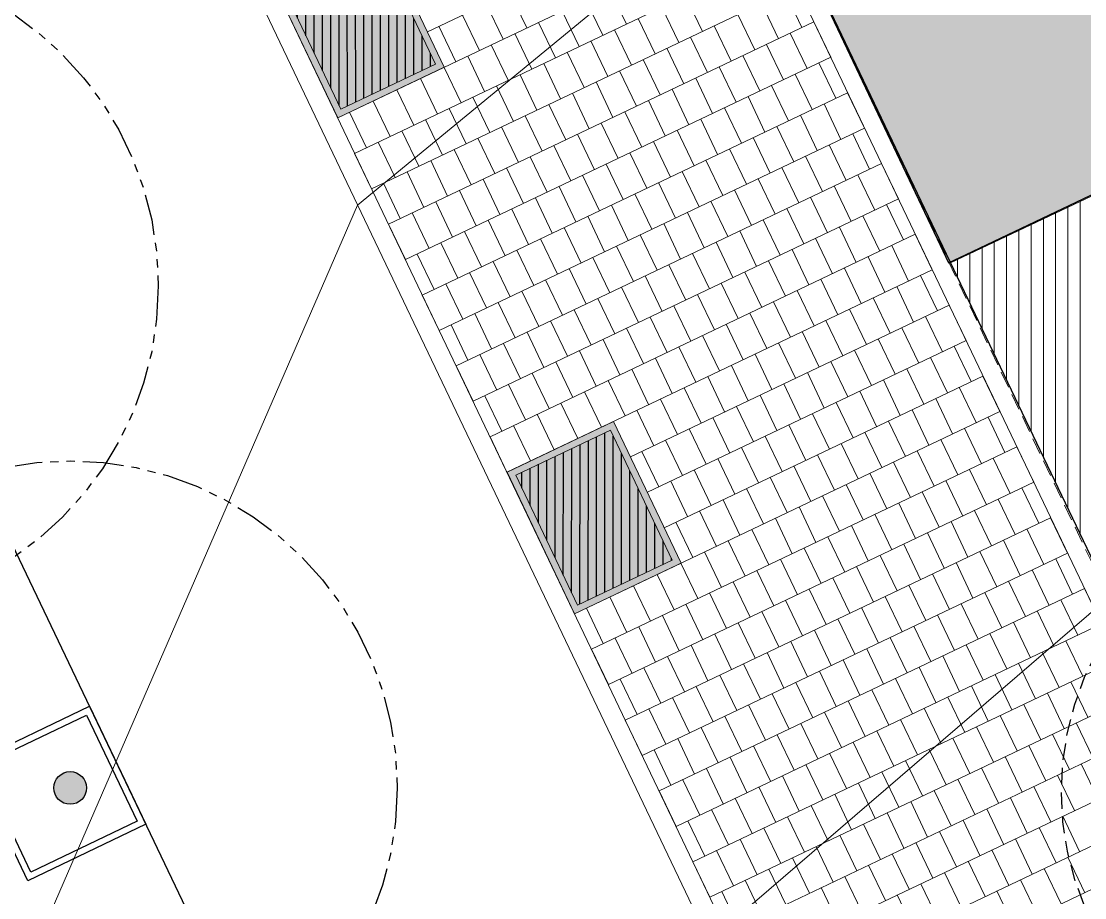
# Model space of a CAD drawing. Header units: metres. Extents: x 678805 to 1359287, y 2747329 to 5497370.
# Drawn here: x 679605.1 to 679621.36, y 2748634.32 to 2748647.72 of the extents above; entities that cross this region are included whole.
import ezdxf
from ezdxf.enums import TextEntityAlignment as Align

# ---------------------------------------------------------------- set-up
doc = ezdxf.new("R2010")
doc.units = ezdxf.units.M
for name, pattern in [('XREF_MON_BUILDINGS$0$DASHEDX2', [1.5, 1, -0.5]), ('XREF_MON_EIT SUPPORT$0$HIDDEN', [0.375, 0.25, -0.125]), ('XREF_MON_EIT SUPPORT$0$LIM ACERAS$0$PHANTOM2', [1.25, 0.625, -0.125, 0.125, -0.125, 0.125, -0.125]), ('XREF_MON_SFT_TREES$0$HIDDEN', [0.375, 0.25, -0.125])]:
    doc.linetypes.add(name, pattern=pattern)
for name, color, linetype in [('00_XREF_MON_HSC_PAVEMENT', 7, 'Continuous'), ('00_XREF_TWQ_BUILDINGS', 7, 'Continuous'), ('00_XREF_TWQ_SFT_TREES', 7, 'Continuous'), ('00_XREF_TWQ_URBAN CONTEXT', 7, 'Continuous'), ('XREF_MON_BUILDINGS$0$00-Modulos ROOFS', 2, 'Continuous'), ('XREF_MON_EIT SUPPORT$0$02-L-Material Change', 253, 'Continuous'), ('XREF_MON_EIT SUPPORT$0$L-Límite Acera', 9, 'Continuous'), ('XREF_MON_EIT SUPPORT$0$SL_TREE_CANOPY_', 254, 'XREF_MON_EIT SUPPORT$0$HIDDEN'), ('XREF_MON_EIT SUPPORT$0$SL_TREE_TRUNK_', 254, 'Continuous'), ('XREF_MON_EIT SUPPORT$0$SL_Trees_out_of_scope_', 254, 'Continuous'), ('XREF_MON_GENERAL_LAYOUT$0$02-L-Edge Line Step -10cm', 6, 'Continuous'), ('XREF_MON_HSC_PAVEMENT$0$03-TR-Tree Pit_Green', 74, 'Continuous'), ('XREF_MON_SFT_TREES$0$SL_TREE_CANOPY', 251, 'XREF_MON_SFT_TREES$0$HIDDEN'), ('XREF_MON_SFT_TREES$0$SL_TREE_TRUNK', 251, 'Continuous'), ('XREF_MON_URBAN CONTEXT$0$XREF_MON_EIT SUPPORT', 7, 'Continuous')]:
    doc.layers.add(name, color=color, linetype=linetype)
for name, color, linetype, true_color in [('02-L-Waterfeatures 01', 7, 'Continuous', 0x4da6ff), ('XREF_MON_BUILDINGS$0$0-WIPEOUTS', 7, 'Continuous', 0xffffff), ('XREF_MON_HSC_PAVEMENT$0$03-TR-Tree Pit_White', 7, 'Continuous', 0xfcfcfc), ('XREF_MON_SFT_TREES$0$SL_TREE_CERCIDIUM_FLORIDUM', 7, 'Continuous', 0xe0e000)]:
    doc.layers.add(name, color=color, linetype=linetype, true_color=true_color)
for name, color, linetype, lineweight, true_color in [('XREF_MON_BUILDINGS$0$02-KH-14 Maintenance', 7, 'Continuous', 30, 0xf0b000), ('XREF_MON_HSC_PAVEMENT$0$02-L-Joints-Paviment_07_Precast Concrete Blocks 60X40', 7, 'Continuous', 5, 0x999999), ('XREF_MON_HSC_PAVEMENT$0$03-TR-Pavement_01_Compacted Ground', 7, 'Continuous', 5, 0x5a4f30), ('XREF_MON_HSC_PAVEMENT$0$03-TR-Pavement_06_Concrete Slab in situ', 7, 'Continuous', 9, 0xf7f7f7), ('XREF_MON_HSC_PAVEMENT$0$03-TR-Pavement_07_Precast Concrete Blocks 60X40', 7, 'Continuous', 5, 0x999999)]:
    doc.layers.add(name, color=color, linetype=linetype, lineweight=lineweight, true_color=true_color)
for name, color, linetype, lineweight in [('XREF_MON_BUILDINGS$0$03-PG-CBIncluded', 8, 'Continuous', 5), ('XREF_MON_GENERAL_LAYOUT$0$02-L-Level Curves 0.25-0.75m', 33, 'Continuous', 5), ('XREF_MON_GENERAL_LAYOUT$0$02-L-Level Curves 1m', 37, 'Continuous', 5), ('XREF_MON_GENERAL_LAYOUT$0$02-L-Material Change', 251, 'Continuous', 5), ('XREF_MON_GENERAL_LAYOUT$0$04-BK-Tree Pit', 6, 'Continuous', 5), ('XREF_MON_HSC_PAVEMENT$0$04-BK-Tree Pit', 6, 'Continuous', 5)]:
    doc.layers.add(name, color=color, linetype=linetype, lineweight=lineweight)
doc.layers.get('XREF_MON_BUILDINGS$0$02-KH-14 Maintenance').off()
doc.layers.get('XREF_MON_SFT_TREES$0$SL_TREE_CERCIDIUM_FLORIDUM').off()
doc.styles.add('XREF_MON_GENERAL_LAYOUT$0$Standard', font='arial.ttf')

# ---------------------------------------------------------------- blocks, each defined once
blk = doc.blocks.new('XREF_MON_EIT SUPPORT$0$ALCORQUE 1.8X1.8 con borde')
at = {"layer": 'XREF_MON_EIT SUPPORT$0$02-L-Material Change', "color": 254}
for points in [[(679587.386, 2748672.469), (679589.192, 2748673.329), (679590.051, 2748671.523), (679588.245, 2748670.663), (679587.386, 2748672.469)], [(679587.519, 2748672.422), (679589.145, 2748673.195), (679589.918, 2748671.57), (679588.293, 2748670.796), (679587.519, 2748672.422)]]:
    blk.add_lwpolyline(points, dxfattribs=at)
blk = doc.blocks.new('XREF_MON_EIT SUPPORT$0$trees_outofboundaries')
at = {"layer": 'XREF_MON_EIT SUPPORT$0$SL_TREE_TRUNK_'}
h = blk.add_hatch(color=256, dxfattribs=at)
h.dxf.hatch_style = 1
edge = h.paths.add_edge_path()
edge.add_arc((0, 0), 0.25, 0, 360)
at = {"layer": 'XREF_MON_EIT SUPPORT$0$SL_TREE_CANOPY_', "linetype": 'XREF_MON_EIT SUPPORT$0$LIM ACERAS$0$PHANTOM2'}
blk.add_circle((0, 0), 5, dxfattribs=at)
at = {"layer": 'XREF_MON_EIT SUPPORT$0$SL_TREE_TRUNK_'}
blk.add_circle((0, 0), 0.25, dxfattribs=at)
blk = doc.blocks.new('XREF_MON_EIT SUPPORT')
at = {"layer": 'XREF_MON_EIT SUPPORT$0$L-Límite Acera'}
blk.add_lwpolyline([(679661.275, 2748521.8), (679593.359, 2748664.016)], dxfattribs=at)
at = {"layer": 'XREF_MON_EIT SUPPORT$0$02-L-Material Change', "color": 254, "rotation": 0.08615458346817939}
blk.add_blockref('XREF_MON_EIT SUPPORT$0$ALCORQUE 1.8X1.8 con borde', (4150.846, -1054.859), dxfattribs=at)
at = {"layer": 'XREF_MON_EIT SUPPORT$0$SL_Trees_out_of_scope_'}
for p in [(679602.195, 2748643.675), (679605.847, 2748635.999)]:
    blk.add_blockref('XREF_MON_EIT SUPPORT$0$trees_outofboundaries', p, dxfattribs=at)
blk = doc.blocks.new('XREF_MON_URBAN CONTEXT')
at = {"layer": 'XREF_MON_URBAN CONTEXT$0$XREF_MON_EIT SUPPORT'}
blk.add_blockref('XREF_MON_EIT SUPPORT', (0, 0), dxfattribs=at)
blk = doc.blocks.new('XREF_MON_BUILDINGS$0$maintenance build')
h = blk.add_hatch()
h.set_pattern_fill('ANSI31', color=256, scale=0.05)
h.set_pattern_definition([(70.4479, (679559.08205, 2748654.7319), (-0.149596, 0.053128), [])])
h.paths.add_polyline_path([(679571.849, 2748650.198), (679563.18, 2748646.073), (679557.024, 2748659.068), (679565.688, 2748663.191)])
at = {"layer": 'XREF_MON_BUILDINGS$0$0-WIPEOUTS', "true_color": 0xfcfcfc}
h = blk.add_hatch(color=7, dxfattribs=at)
h.dxf.hatch_style = 1
h.paths.add_polyline_path([(679571.849, 2748650.198), (679563.18, 2748646.073), (679557.02, 2748659.066), (679565.692, 2748663.182)])
at = {"layer": 'XREF_MON_BUILDINGS$0$00-Modulos ROOFS'}
blk.add_lwpolyline([(679557.29, 2748659.195), (679557.02, 2748659.066), (679557.148, 2748658.795), (679563.051, 2748646.344), (679563.18, 2748646.073), (679563.451, 2748646.202), (679571.578, 2748650.069), (679571.849, 2748650.198), (679571.72, 2748650.469), (679565.821, 2748662.911), (679565.692, 2748663.182), (679565.422, 2748663.053)], close=True, dxfattribs=at)
at = {"layer": 'XREF_MON_BUILDINGS$0$00-Modulos ROOFS', "lineweight": 0}
blk.add_lwpolyline([(679571.849, 2748650.198), (679563.18, 2748646.073), (679557.02, 2748659.066), (679565.692, 2748663.182)], close=True, dxfattribs=at)
blk = doc.blocks.new('XREF_MON_BUILDINGS')
at = {"layer": 'XREF_MON_BUILDINGS$0$03-PG-CBIncluded', "linetype": 'XREF_MON_BUILDINGS$0$DASHEDX2', "ltscale": 0.25}
blk.add_lwpolyline([(679613.109, 2748657.004), (679626.743, 2748663.493), (679636.551, 2748642.886), (679622.928, 2748636.371)], close=True, dxfattribs=at)
at = {"layer": 'XREF_MON_BUILDINGS$0$02-KH-14 Maintenance'}
blk.add_blockref('XREF_MON_BUILDINGS$0$maintenance build', (56.094, -2.049), dxfattribs=at)
blk = doc.blocks.new('XREF_MON_SFT_TREES$0$cercidium_floridum')
h = blk.add_hatch()
h.set_pattern_fill('ANSI31', color=256, scale=0.1)
edge = h.paths.add_edge_path()
edge.add_arc((0, 0), 4.5, -25.4481, 334.5519)
at = {"layer": 'XREF_MON_SFT_TREES$0$SL_TREE_TRUNK'}
h = blk.add_hatch(color=256, dxfattribs=at)
h.dxf.hatch_style = 1
edge = h.paths.add_edge_path()
edge.add_arc((0, 0), 0.25, 0, 360)
at = {"layer": 'XREF_MON_SFT_TREES$0$SL_TREE_CANOPY', "linetype": 'XREF_MON_SFT_TREES$0$HIDDEN'}
blk.add_circle((0, 0), 4.5, dxfattribs=at)
at = {"layer": 'XREF_MON_SFT_TREES$0$SL_TREE_TRUNK'}
blk.add_circle((0, 0), 0.25, dxfattribs=at)
blk = doc.blocks.new('XREF_MON_SFT_TREES')
at = {"layer": 'XREF_MON_SFT_TREES$0$SL_TREE_CERCIDIUM_FLORIDUM', "rotation": 25.44812939262281}
blk.add_blockref('XREF_MON_SFT_TREES$0$cercidium_floridum', (679625.5, 2748635.939), dxfattribs=at)
blk = doc.blocks.new('XREF_MON_HSC_PAVEMENT$0$ALCORQUE RECTANGULAR')
at = {"layer": 'XREF_MON_HSC_PAVEMENT$0$03-TR-Tree Pit_Green', "ltscale": 0.3}
h = blk.add_hatch(dxfattribs=at)
h.set_pattern_fill('ANSI31', color=256, scale=0.04, angle=-45)
h.set_pattern_definition([(360, (-2068898.16958, 3428624.0145), (3e-17, 0.127), [])])
h.paths.add_polyline_path([(679903.391, 2748647.421), (679902.702, 2748648.869), (679904.689, 2748649.814), (679905.377, 2748648.367)])
at = {"layer": 'XREF_MON_HSC_PAVEMENT$0$03-TR-Tree Pit_White'}
h = blk.add_hatch(color=256, dxfattribs=at)
h.dxf.hatch_style = 1
h.paths.add_polyline_path([(679903.344, 2748647.288), (679902.569, 2748648.916), (679904.736, 2748649.947), (679905.511, 2748648.319)])
blk = doc.blocks.new('XREF_MON_HSC_PAVEMENT')
at = {"layer": 'XREF_MON_HSC_PAVEMENT$0$03-TR-Pavement_01_Compacted Ground', "linetype": 'Continuous'}
h = blk.add_hatch(dxfattribs=at)
h.set_pattern_fill('ANSI31', color=256, scale=0.059, angle=45)
h.set_pattern_definition([(90, (652974.11672, 2717198.73223), (-0.187325, 0), [])])
h.paths.add_polyline_path([(679627.965, 2748648.126), (679619.306, 2748644.028), (679624.438, 2748633.281), (679643.219, 2748642.218), (679635.325, 2748666.118), (679612.376, 2748658.539), (679613.109, 2748657.004), (679621.777, 2748661.129)])
h.paths.add_polyline_path([(679643.184, 2748627.108), (679645.247, 2748622.773), (679640.913, 2748620.711), (679638.85, 2748625.045)])
h.paths.add_polyline_path([(679649.344, 2748581.128), (679662.013, 2748585.317), (679645.021, 2748636.762), (679626.168, 2748629.658)])
at = {"layer": 'XREF_MON_HSC_PAVEMENT$0$03-TR-Pavement_06_Concrete Slab in situ', "linetype": 'Continuous'}
h = blk.add_hatch(color=256, dxfattribs=at)
h.dxf.hatch_style = 1
h.paths.add_polyline_path([(679621.777, 2748661.129), (679613.109, 2748657.004), (679619.306, 2748644.028), (679627.965, 2748648.126)])
at = {"layer": 'XREF_MON_HSC_PAVEMENT$0$02-L-Joints-Paviment_07_Precast Concrete Blocks 60X40'}
for points in [[(679612.569, 2748648.157), (679612.827, 2748647.616)], [(679614.091, 2748648.217), (679614.35, 2748647.676)], [(679615.253, 2748648.106), (679615.511, 2748647.564)], [(679616.776, 2748648.166), (679617.034, 2748647.624)], [(679612.207, 2748647.985), (679612.466, 2748647.444)], [(679613.73, 2748648.045), (679613.989, 2748647.504)], [(679614.892, 2748647.934), (679615.15, 2748647.392)], [(679616.414, 2748647.994), (679616.673, 2748647.452)], [(679611.846, 2748647.813), (679612.105, 2748647.272)], [(679613.369, 2748647.874), (679613.628, 2748647.332)], [(679616.053, 2748647.822), (679616.312, 2748647.281)], [(679611.485, 2748647.642), (679611.744, 2748647.1)], [(679613.008, 2748647.702), (679613.266, 2748647.16)], [(679614.53, 2748647.762), (679614.789, 2748647.22)], [(679615.692, 2748647.65), (679615.951, 2748647.109)], [(679617.215, 2748647.71), (679617.473, 2748647.169)], [(679612.647, 2748647.53), (679612.905, 2748646.988)], [(679614.169, 2748647.59), (679614.428, 2748647.049)], [(679615.331, 2748647.478), (679615.589, 2748646.937)], [(679616.854, 2748647.538), (679617.112, 2748646.997)], [(679612.285, 2748647.358), (679612.544, 2748646.817)], [(679613.808, 2748647.418), (679614.067, 2748646.877)], [(679614.97, 2748647.306), (679615.228, 2748646.765)], [(679616.492, 2748647.366), (679616.751, 2748646.825)], [(679611.924, 2748647.186), (679612.183, 2748646.645)], [(679613.447, 2748647.246), (679613.705, 2748646.705)], [(679614.608, 2748647.134), (679614.867, 2748646.593)], [(679616.131, 2748647.195), (679616.39, 2748646.653)], [(679611.563, 2748647.014), (679611.822, 2748646.473)], [(679613.086, 2748647.074), (679613.344, 2748646.533)], [(679614.247, 2748646.963), (679614.506, 2748646.421)], [(679615.77, 2748647.023), (679616.029, 2748646.481)], [(679617.293, 2748647.083), (679617.551, 2748646.541)], [(679611.202, 2748646.842), (679611.46, 2748646.301)], [(679612.725, 2748646.902), (679612.983, 2748646.361)], [(679613.886, 2748646.791), (679614.145, 2748646.249)], [(679615.409, 2748646.851), (679615.667, 2748646.309)], [(679616.932, 2748646.911), (679617.19, 2748646.37)], [(679610.841, 2748646.67), (679611.099, 2748646.129)], [(679612.363, 2748646.731), (679612.622, 2748646.189)], [(679615.048, 2748646.679), (679615.306, 2748646.138)], [(679616.57, 2748646.739), (679616.829, 2748646.198)], [(679610.479, 2748646.499), (679610.738, 2748645.957)], [(679612.002, 2748646.559), (679612.261, 2748646.017)], [(679613.525, 2748646.619), (679613.783, 2748646.077)], [(679614.686, 2748646.507), (679614.945, 2748645.966)], [(679616.209, 2748646.567), (679616.468, 2748646.026)], [(679617.732, 2748646.627), (679617.99, 2748646.086)], [(679610.118, 2748646.327), (679610.377, 2748645.785)], [(679611.641, 2748646.387), (679611.9, 2748645.845)], [(679613.164, 2748646.447), (679613.422, 2748645.906)], [(679614.325, 2748646.335), (679614.584, 2748645.794)], [(679615.848, 2748646.395), (679616.107, 2748645.854)], [(679617.371, 2748646.455), (679617.629, 2748645.914)], [(679611.28, 2748646.215), (679611.538, 2748645.674)], [(679612.802, 2748646.275), (679613.061, 2748645.734)], [(679613.964, 2748646.163), (679614.223, 2748645.622)], [(679615.487, 2748646.223), (679615.745, 2748645.682)], [(679617.009, 2748646.284), (679617.268, 2748645.742)], [(679610.919, 2748646.043), (679611.177, 2748645.502)], [(679612.441, 2748646.103), (679612.7, 2748645.562)], [(679613.603, 2748645.991), (679613.861, 2748645.45)], [(679615.126, 2748646.052), (679615.384, 2748645.51)], [(679616.648, 2748646.112), (679616.907, 2748645.57)], [(679617.81, 2748646), (679618.068, 2748645.459)], [(679610.557, 2748645.871), (679610.816, 2748645.33)], [(679612.08, 2748645.931), (679612.339, 2748645.39)], [(679613.242, 2748645.82), (679613.5, 2748645.278)], [(679614.764, 2748645.88), (679615.023, 2748645.338)], [(679616.287, 2748645.94), (679616.546, 2748645.398)], [(679617.449, 2748645.828), (679617.707, 2748645.287)], [(679610.196, 2748645.699), (679610.455, 2748645.158)], [(679611.719, 2748645.759), (679611.977, 2748645.218)], [(679614.403, 2748645.708), (679614.662, 2748645.166)], [(679615.926, 2748645.768), (679616.184, 2748645.227)], [(679617.087, 2748645.656), (679617.346, 2748645.115)], [(679611.358, 2748645.588), (679611.616, 2748645.046)], [(679612.88, 2748645.648), (679613.139, 2748645.106)], [(679614.042, 2748645.536), (679614.301, 2748644.995)], [(679615.565, 2748645.596), (679615.823, 2748645.055)], [(679618.249, 2748645.545), (679618.508, 2748645.003)], [(679610.997, 2748645.416), (679611.255, 2748644.874)], [(679612.519, 2748645.476), (679612.778, 2748644.934)], [(679613.681, 2748645.364), (679613.939, 2748644.823)], [(679615.204, 2748645.424), (679615.462, 2748644.883)], [(679616.726, 2748645.484), (679616.985, 2748644.943)], [(679617.888, 2748645.373), (679618.146, 2748644.831)], [(679610.635, 2748645.244), (679610.894, 2748644.702)], [(679612.158, 2748645.304), (679612.417, 2748644.763)], [(679613.32, 2748645.192), (679613.578, 2748644.651)], [(679614.842, 2748645.252), (679615.101, 2748644.711)], [(679616.365, 2748645.312), (679616.624, 2748644.771)], [(679617.527, 2748645.201), (679617.785, 2748644.659)], [(679611.797, 2748645.132), (679612.055, 2748644.591)], [(679612.958, 2748645.02), (679613.217, 2748644.479)], [(679614.481, 2748645.08), (679614.74, 2748644.539)], [(679616.004, 2748645.141), (679616.262, 2748644.599)], [(679617.165, 2748645.029), (679617.424, 2748644.487)], [(679611.436, 2748644.96), (679611.694, 2748644.419)], [(679612.597, 2748644.848), (679612.856, 2748644.307)], [(679614.12, 2748644.909), (679614.379, 2748644.367)], [(679615.643, 2748644.969), (679615.901, 2748644.427)], [(679616.804, 2748644.857), (679617.063, 2748644.316)], [(679618.327, 2748644.917), (679618.586, 2748644.376)], [(679611.075, 2748644.788), (679611.333, 2748644.247)], [(679613.759, 2748644.737), (679614.017, 2748644.195)], [(679615.282, 2748644.797), (679615.54, 2748644.255)], [(679616.443, 2748644.685), (679616.702, 2748644.144)], [(679617.966, 2748644.745), (679618.224, 2748644.204)], [(679610.713, 2748644.616), (679610.972, 2748644.075)], [(679612.236, 2748644.677), (679612.495, 2748644.135)], [(679613.398, 2748644.565), (679613.656, 2748644.023)], [(679614.92, 2748644.625), (679615.179, 2748644.084)], [(679617.605, 2748644.573), (679617.863, 2748644.032)], [(679611.875, 2748644.505), (679612.133, 2748643.963)], [(679613.036, 2748644.393), (679613.295, 2748643.852)], [(679614.559, 2748644.453), (679614.818, 2748643.912)], [(679616.082, 2748644.513), (679616.34, 2748643.972)], [(679617.243, 2748644.402), (679617.502, 2748643.86)], [(679618.766, 2748644.462), (679619.025, 2748643.92)], [(679611.514, 2748644.333), (679611.772, 2748643.791)], [(679612.675, 2748644.221), (679612.934, 2748643.68)], [(679614.198, 2748644.281), (679614.456, 2748643.74)], [(679615.721, 2748644.341), (679615.979, 2748643.8)], [(679616.882, 2748644.23), (679617.141, 2748643.688)], [(679618.405, 2748644.29), (679618.663, 2748643.748)], [(679611.152, 2748644.161), (679611.411, 2748643.62)], [(679612.314, 2748644.049), (679612.573, 2748643.508)], [(679613.837, 2748644.109), (679614.095, 2748643.568)], [(679615.359, 2748644.169), (679615.618, 2748643.628)], [(679616.521, 2748644.058), (679616.78, 2748643.516)], [(679618.044, 2748644.118), (679618.302, 2748643.576)], [(679611.953, 2748643.877), (679612.211, 2748643.336)], [(679613.476, 2748643.937), (679613.734, 2748643.396)], [(679614.998, 2748643.998), (679615.257, 2748643.456)], [(679616.16, 2748643.886), (679616.418, 2748643.344)], [(679617.683, 2748643.946), (679617.941, 2748643.405)], [(679611.592, 2748643.705), (679611.85, 2748643.164)], [(679613.114, 2748643.766), (679613.373, 2748643.224)], [(679614.637, 2748643.826), (679614.896, 2748643.284)], [(679615.799, 2748643.714), (679616.057, 2748643.173)], [(679617.321, 2748643.774), (679617.58, 2748643.233)], [(679618.844, 2748643.834), (679619.103, 2748643.293)], [(679612.753, 2748643.594), (679613.012, 2748643.052)], [(679614.276, 2748643.654), (679614.534, 2748643.112)], [(679615.437, 2748643.542), (679615.696, 2748643.001)], [(679616.96, 2748643.602), (679617.219, 2748643.061)], [(679618.483, 2748643.662), (679618.741, 2748643.121)], [(679611.23, 2748643.534), (679611.489, 2748642.992)], [(679612.392, 2748643.422), (679612.651, 2748642.88)], [(679613.915, 2748643.482), (679614.173, 2748642.941)], [(679616.599, 2748643.43), (679616.858, 2748642.889)], [(679618.122, 2748643.491), (679618.38, 2748642.949)], [(679619.283, 2748643.379), (679619.542, 2748642.837)], [(679612.031, 2748643.25), (679612.289, 2748642.709)], [(679613.554, 2748643.31), (679613.812, 2748642.769)], [(679615.076, 2748643.37), (679615.335, 2748642.829)], [(679616.238, 2748643.259), (679616.496, 2748642.717)], [(679617.761, 2748643.319), (679618.019, 2748642.777)], [(679611.67, 2748643.078), (679611.928, 2748642.537)], [(679613.192, 2748643.138), (679613.451, 2748642.597)], [(679614.715, 2748643.198), (679614.974, 2748642.657)], [(679615.877, 2748643.087), (679616.135, 2748642.545)], [(679617.399, 2748643.147), (679617.658, 2748642.605)], [(679618.922, 2748643.207), (679619.181, 2748642.665)], [(679612.831, 2748642.966), (679613.09, 2748642.425)], [(679614.354, 2748643.026), (679614.612, 2748642.485)], [(679615.515, 2748642.915), (679615.774, 2748642.373)], [(679617.038, 2748642.975), (679617.297, 2748642.433)], [(679618.561, 2748643.035), (679618.819, 2748642.494)], [(679612.47, 2748642.794), (679612.729, 2748642.253)], [(679613.993, 2748642.855), (679614.251, 2748642.313)], [(679615.154, 2748642.743), (679615.413, 2748642.201)], [(679616.677, 2748642.803), (679616.936, 2748642.262)], [(679618.2, 2748642.863), (679618.458, 2748642.322)], [(679619.361, 2748642.751), (679619.62, 2748642.21)], [(679612.109, 2748642.623), (679612.367, 2748642.081)], [(679613.631, 2748642.683), (679613.89, 2748642.141)], [(679614.793, 2748642.571), (679615.052, 2748642.03)], [(679616.316, 2748642.631), (679616.574, 2748642.09)], [(679617.838, 2748642.691), (679618.097, 2748642.15)], [(679619, 2748642.58), (679619.259, 2748642.038)], [(679611.748, 2748642.451), (679612.006, 2748641.909)], [(679613.27, 2748642.511), (679613.529, 2748641.969)], [(679615.955, 2748642.459), (679616.213, 2748641.918)], [(679617.477, 2748642.519), (679617.736, 2748641.978)], [(679618.639, 2748642.408), (679618.897, 2748641.866)], [(679612.909, 2748642.339), (679613.168, 2748641.798)], [(679614.432, 2748642.399), (679614.69, 2748641.858)], [(679615.593, 2748642.287), (679615.852, 2748641.746)], [(679617.116, 2748642.348), (679617.375, 2748641.806)], [(679619.8, 2748642.296), (679620.059, 2748641.755)], [(679612.548, 2748642.167), (679612.806, 2748641.626)], [(679614.071, 2748642.227), (679614.329, 2748641.686)], [(679615.232, 2748642.116), (679615.491, 2748641.574)], [(679616.755, 2748642.176), (679617.013, 2748641.634)], [(679618.278, 2748642.236), (679618.536, 2748641.694)], [(679619.439, 2748642.124), (679619.698, 2748641.583)], [(679612.187, 2748641.995), (679612.445, 2748641.454)], [(679613.709, 2748642.055), (679613.968, 2748641.514)], [(679614.871, 2748641.944), (679615.13, 2748641.402)], [(679616.394, 2748642.004), (679616.652, 2748641.462)], [(679617.916, 2748642.064), (679618.175, 2748641.522)], [(679619.078, 2748641.952), (679619.337, 2748641.411)], [(679613.348, 2748641.883), (679613.607, 2748641.342)], [(679614.51, 2748641.772), (679614.768, 2748641.23)], [(679616.033, 2748641.832), (679616.291, 2748641.29)], [(679617.555, 2748641.892), (679617.814, 2748641.351)], [(679618.717, 2748641.78), (679618.975, 2748641.239)], [(679612.987, 2748641.712), (679613.246, 2748641.17)], [(679615.671, 2748641.66), (679615.93, 2748641.119)], [(679617.194, 2748641.72), (679617.453, 2748641.179)], [(679618.356, 2748641.608), (679618.614, 2748641.067)], [(679619.878, 2748641.669), (679620.137, 2748641.127)], [(679612.626, 2748641.54), (679612.884, 2748640.998)], [(679615.31, 2748641.488), (679615.569, 2748640.947)], [(679616.833, 2748641.548), (679617.091, 2748641.007)], [(679617.994, 2748641.437), (679618.253, 2748640.895)], [(679619.517, 2748641.497), (679619.776, 2748640.955)], [(679612.265, 2748641.368), (679612.523, 2748640.826)], [(679614.949, 2748641.316), (679615.208, 2748640.775)], [(679616.472, 2748641.376), (679616.73, 2748640.835)], [(679617.633, 2748641.265), (679617.892, 2748640.723)], [(679619.156, 2748641.325), (679619.415, 2748640.783)], [(679614.588, 2748641.144), (679614.846, 2748640.603)], [(679616.11, 2748641.205), (679616.369, 2748640.663)], [(679618.795, 2748641.153), (679619.053, 2748640.612)], [(679620.317, 2748641.213), (679620.576, 2748640.672)], [(679615.749, 2748641.033), (679616.008, 2748640.491)], [(679617.272, 2748641.093), (679617.531, 2748640.551)], [(679618.434, 2748640.981), (679618.692, 2748640.44)], [(679619.956, 2748641.041), (679620.215, 2748640.5)], [(679615.388, 2748640.861), (679615.647, 2748640.319)], [(679616.911, 2748640.921), (679617.169, 2748640.379)], [(679618.072, 2748640.809), (679618.331, 2748640.268)], [(679619.595, 2748640.869), (679619.854, 2748640.328)], [(679615.027, 2748640.689), (679615.285, 2748640.147)], [(679616.55, 2748640.749), (679616.808, 2748640.208)], [(679617.711, 2748640.637), (679617.97, 2748640.096)], [(679619.234, 2748640.697), (679619.492, 2748640.156)], [(679616.188, 2748640.577), (679616.447, 2748640.036)], [(679617.35, 2748640.465), (679617.609, 2748639.924)], [(679618.873, 2748640.526), (679619.131, 2748639.984)], [(679620.395, 2748640.586), (679620.654, 2748640.044)], [(679615.827, 2748640.405), (679616.086, 2748639.864)], [(679616.989, 2748640.294), (679617.247, 2748639.752)], [(679618.512, 2748640.354), (679618.77, 2748639.812)], [(679620.034, 2748640.414), (679620.293, 2748639.872)], [(679615.466, 2748640.233), (679615.725, 2748639.692)], [(679618.15, 2748640.182), (679618.409, 2748639.64)], [(679619.673, 2748640.242), (679619.932, 2748639.701)], [(679620.835, 2748640.13), (679621.093, 2748639.589)], [(679615.105, 2748640.062), (679615.363, 2748639.52)], [(679616.628, 2748640.122), (679616.886, 2748639.58)], [(679617.789, 2748640.01), (679618.048, 2748639.469)], [(679619.312, 2748640.07), (679619.57, 2748639.529)], [(679616.266, 2748639.95), (679616.525, 2748639.408)], [(679617.428, 2748639.838), (679617.687, 2748639.297)], [(679618.951, 2748639.898), (679619.209, 2748639.357)], [(679620.473, 2748639.958), (679620.732, 2748639.417)], [(679615.905, 2748639.778), (679616.164, 2748639.236)], [(679617.067, 2748639.666), (679617.325, 2748639.125)], [(679618.59, 2748639.726), (679618.848, 2748639.185)], [(679620.112, 2748639.786), (679620.371, 2748639.245)], [(679615.544, 2748639.606), (679615.803, 2748639.065)], [(679616.706, 2748639.494), (679616.964, 2748638.953)], [(679618.228, 2748639.554), (679618.487, 2748639.013)], [(679619.751, 2748639.615), (679620.01, 2748639.073)], [(679620.913, 2748639.503), (679621.171, 2748638.961)], [(679615.183, 2748639.434), (679615.441, 2748638.893)], [(679616.344, 2748639.322), (679616.603, 2748638.781)], [(679617.867, 2748639.383), (679618.126, 2748638.841)], [(679619.39, 2748639.443), (679619.648, 2748638.901)], [(679620.551, 2748639.331), (679620.81, 2748638.79)], [(679614.822, 2748639.262), (679615.08, 2748638.721)], [(679615.983, 2748639.151), (679616.242, 2748638.609)], [(679617.506, 2748639.211), (679617.764, 2748638.669)], [(679619.029, 2748639.271), (679619.287, 2748638.729)], [(679620.19, 2748639.159), (679620.449, 2748638.618)], [(679614.46, 2748639.09), (679614.719, 2748638.549)], [(679617.145, 2748639.039), (679617.403, 2748638.497)], [(679618.667, 2748639.099), (679618.926, 2748638.558)], [(679621.352, 2748639.047), (679621.61, 2748638.506)], [(679614.099, 2748638.919), (679614.358, 2748638.377)], [(679615.622, 2748638.979), (679615.881, 2748638.437)], [(679616.784, 2748638.867), (679617.042, 2748638.326)], [(679618.306, 2748638.927), (679618.565, 2748638.386)], [(679619.829, 2748638.987), (679620.088, 2748638.446)], [(679620.991, 2748638.875), (679621.249, 2748638.334)], [(679613.738, 2748638.747), (679613.997, 2748638.205)], [(679615.261, 2748638.807), (679615.519, 2748638.265)], [(679616.422, 2748638.695), (679616.681, 2748638.154)], [(679617.945, 2748638.755), (679618.204, 2748638.214)], [(679619.468, 2748638.815), (679619.726, 2748638.274)], [(679620.629, 2748638.704), (679620.888, 2748638.162)], [(679614.9, 2748638.635), (679615.158, 2748638.093)], [(679616.061, 2748638.523), (679616.32, 2748637.982)], [(679617.584, 2748638.583), (679617.842, 2748638.042)], [(679619.107, 2748638.643), (679619.365, 2748638.102)], [(679620.268, 2748638.532), (679620.527, 2748637.99)], [(679614.538, 2748638.463), (679614.797, 2748637.922)], [(679615.7, 2748638.351), (679615.959, 2748637.81)], [(679617.223, 2748638.411), (679617.481, 2748637.87)], [(679618.745, 2748638.472), (679619.004, 2748637.93)], [(679619.907, 2748638.36), (679620.166, 2748637.818)], [(679614.177, 2748638.291), (679614.436, 2748637.75)], [(679615.339, 2748638.179), (679615.597, 2748637.638)], [(679616.862, 2748638.24), (679617.12, 2748637.698)], [(679618.384, 2748638.3), (679618.643, 2748637.758)], [(679619.546, 2748638.188), (679619.804, 2748637.647)], [(679621.069, 2748638.248), (679621.327, 2748637.707)], [(679613.816, 2748638.119), (679614.075, 2748637.578)], [(679616.5, 2748638.068), (679616.759, 2748637.526)], [(679618.023, 2748638.128), (679618.282, 2748637.586)], [(679619.185, 2748638.016), (679619.443, 2748637.475)], [(679620.707, 2748638.076), (679620.966, 2748637.535)], [(679614.978, 2748638.008), (679615.236, 2748637.466)], [(679616.139, 2748637.896), (679616.398, 2748637.354)], [(679617.662, 2748637.956), (679617.92, 2748637.415)], [(679620.346, 2748637.904), (679620.605, 2748637.363)], [(679614.616, 2748637.836), (679614.875, 2748637.294)], [(679615.778, 2748637.724), (679616.037, 2748637.183)], [(679617.301, 2748637.784), (679617.559, 2748637.243)], [(679618.823, 2748637.844), (679619.082, 2748637.303)], [(679619.985, 2748637.732), (679620.244, 2748637.191)], [(679614.255, 2748637.664), (679614.514, 2748637.122)], [(679615.417, 2748637.552), (679615.675, 2748637.011)], [(679616.939, 2748637.612), (679617.198, 2748637.071)], [(679618.462, 2748637.672), (679618.721, 2748637.131)], [(679619.624, 2748637.561), (679619.882, 2748637.019)], [(679621.146, 2748637.621), (679621.405, 2748637.079)], [(679615.056, 2748637.38), (679615.314, 2748636.839)], [(679616.578, 2748637.44), (679616.837, 2748636.899)], [(679618.101, 2748637.5), (679618.36, 2748636.959)], [(679619.263, 2748637.389), (679619.521, 2748636.847)], [(679620.785, 2748637.449), (679621.044, 2748636.907)], [(679614.694, 2748637.208), (679614.953, 2748636.667)], [(679616.217, 2748637.268), (679616.476, 2748636.727)], [(679617.74, 2748637.329), (679617.998, 2748636.787)], [(679618.901, 2748637.217), (679619.16, 2748636.675)], [(679620.424, 2748637.277), (679620.683, 2748636.736)], [(679615.856, 2748637.097), (679616.114, 2748636.555)], [(679617.379, 2748637.157), (679617.637, 2748636.615)], [(679618.54, 2748637.045), (679618.799, 2748636.504)], [(679620.063, 2748637.105), (679620.321, 2748636.564)], [(679614.333, 2748637.036), (679614.592, 2748636.495)], [(679615.495, 2748636.925), (679615.753, 2748636.383)], [(679617.017, 2748636.985), (679617.276, 2748636.443)], [(679619.702, 2748636.933), (679619.96, 2748636.392)], [(679621.224, 2748636.993), (679621.483, 2748636.452)], [(679615.134, 2748636.753), (679615.392, 2748636.211)], [(679616.656, 2748636.813), (679616.915, 2748636.272)], [(679618.179, 2748636.873), (679618.438, 2748636.332)], [(679619.341, 2748636.761), (679619.599, 2748636.22)], [(679620.863, 2748636.821), (679621.122, 2748636.28)], [(679614.772, 2748636.581), (679615.031, 2748636.04)], [(679616.295, 2748636.641), (679616.554, 2748636.1)], [(679617.818, 2748636.701), (679618.076, 2748636.16)], [(679618.979, 2748636.589), (679619.238, 2748636.048)], [(679620.502, 2748636.65), (679620.761, 2748636.108)], [(679615.934, 2748636.469), (679616.192, 2748635.928)], [(679617.457, 2748636.529), (679617.715, 2748635.988)], [(679618.618, 2748636.418), (679618.877, 2748635.876)], [(679620.141, 2748636.478), (679620.399, 2748635.936)], [(679615.573, 2748636.297), (679615.831, 2748635.756)], [(679617.095, 2748636.357), (679617.354, 2748635.816)], [(679618.257, 2748636.246), (679618.516, 2748635.704)], [(679619.78, 2748636.306), (679620.038, 2748635.764)], [(679621.302, 2748636.366), (679621.561, 2748635.825)], [(679615.212, 2748636.125), (679615.47, 2748635.584)], [(679616.734, 2748636.186), (679616.993, 2748635.644)], [(679617.896, 2748636.074), (679618.154, 2748635.532)], [(679619.418, 2748636.134), (679619.677, 2748635.593)], [(679620.941, 2748636.194), (679621.2, 2748635.653)], [(679614.85, 2748635.954), (679615.109, 2748635.412)], [(679616.373, 2748636.014), (679616.632, 2748635.472)], [(679617.535, 2748635.902), (679617.793, 2748635.361)], [(679619.057, 2748635.962), (679619.316, 2748635.421)], [(679620.58, 2748636.022), (679620.839, 2748635.481)], [(679616.012, 2748635.842), (679616.27, 2748635.3)], [(679618.696, 2748635.79), (679618.955, 2748635.249)], [(679620.219, 2748635.85), (679620.477, 2748635.309)], [(679615.651, 2748635.67), (679615.909, 2748635.129)], [(679617.173, 2748635.73), (679617.432, 2748635.189)], [(679618.335, 2748635.618), (679618.593, 2748635.077)], [(679619.858, 2748635.678), (679620.116, 2748635.137)], [(679615.289, 2748635.498), (679615.548, 2748634.957)], [(679616.812, 2748635.558), (679617.071, 2748635.017)], [(679617.974, 2748635.446), (679618.232, 2748634.905)], [(679619.496, 2748635.507), (679619.755, 2748634.965)], [(679621.019, 2748635.567), (679621.278, 2748635.025)], [(679616.451, 2748635.386), (679616.71, 2748634.845)], [(679617.613, 2748635.275), (679617.871, 2748634.733)], [(679619.135, 2748635.335), (679619.394, 2748634.793)], [(679620.658, 2748635.395), (679620.917, 2748634.853)], [(679616.09, 2748635.214), (679616.348, 2748634.673)], [(679617.251, 2748635.103), (679617.51, 2748634.561)], [(679618.774, 2748635.163), (679619.033, 2748634.621)], [(679620.297, 2748635.223), (679620.555, 2748634.682)], [(679615.729, 2748635.043), (679615.987, 2748634.501)], [(679616.89, 2748634.931), (679617.149, 2748634.389)], [(679618.413, 2748634.991), (679618.671, 2748634.45)], [(679619.936, 2748635.051), (679620.194, 2748634.51)], [(679621.097, 2748634.939), (679621.356, 2748634.398)], [(679615.367, 2748634.871), (679615.626, 2748634.329)], [(679618.052, 2748634.819), (679618.31, 2748634.278)], [(679619.574, 2748634.879), (679619.833, 2748634.338)], [(679620.736, 2748634.768), (679620.995, 2748634.226)], [(679616.529, 2748634.759), (679616.788, 2748634.218)], [(679617.691, 2748634.647), (679617.949, 2748634.106)], [(679619.213, 2748634.707), (679619.472, 2748634.166)], [(679616.168, 2748634.587), (679616.426, 2748634.046)], [(679617.329, 2748634.475), (679617.588, 2748633.934)], [(679618.852, 2748634.535), (679619.111, 2748633.994)], [(679620.375, 2748634.596), (679620.633, 2748634.054)], [(679615.807, 2748634.415), (679616.065, 2748633.874)], [(679618.491, 2748634.364), (679618.749, 2748633.822)], [(679620.014, 2748634.424), (679620.272, 2748633.882)]]:
    blk.add_lwpolyline(points, dxfattribs=at)
at = {"layer": 'XREF_MON_HSC_PAVEMENT$0$03-TR-Pavement_07_Precast Concrete Blocks 60X40'}
for p, q in [((679611.308, 2748647.557), (679616.181, 2748649.876)), ((679609.938, 2748646.241), (679616.439, 2748649.335)), ((679610.196, 2748645.699), (679616.698, 2748648.793)), ((679610.455, 2748645.158), (679616.956, 2748648.252)), ((679610.713, 2748644.616), (679617.215, 2748647.71)), ((679610.972, 2748644.075), (679617.473, 2748647.169)), ((679611.23, 2748643.534), (679617.732, 2748646.627)), ((679611.489, 2748642.992), (679617.99, 2748646.086)), ((679611.748, 2748642.451), (679618.249, 2748645.545)), ((679612.006, 2748641.909), (679618.508, 2748645.003)), ((679612.265, 2748641.368), (679618.766, 2748644.462)), ((679612.523, 2748640.826), (679619.025, 2748643.92)), ((679614.412, 2748641.061), (679619.283, 2748643.379)), ((679614.67, 2748640.519), (679619.542, 2748642.837)), ((679614.927, 2748639.977), (679619.8, 2748642.296)), ((679613.558, 2748638.661), (679620.059, 2748641.755)), ((679613.816, 2748638.119), (679620.317, 2748641.213)), ((679614.075, 2748637.578), (679620.576, 2748640.672)), ((679614.333, 2748637.036), (679620.835, 2748640.13)), ((679614.592, 2748636.495), (679621.093, 2748639.589)), ((679614.85, 2748635.954), (679621.352, 2748639.047)), ((679615.109, 2748635.412), (679621.61, 2748638.506)), ((679615.367, 2748634.871), (679621.869, 2748637.964)), ((679615.626, 2748634.329), (679622.127, 2748637.423)), ((679615.885, 2748633.788), (679622.386, 2748636.882)), ((679616.143, 2748633.246), (679622.645, 2748636.34)), ((679616.402, 2748632.705), (679622.903, 2748635.799)), ((679618.291, 2748632.939), (679623.162, 2748635.257))]:
    blk.add_line(p, q, dxfattribs=at)
at = {"layer": 'XREF_MON_HSC_PAVEMENT$0$04-BK-Tree Pit', "rotation": 90}
for p in [(3428258.854, 2068743.672), (3428262.473, 2068736.092)]:
    blk.add_blockref('XREF_MON_HSC_PAVEMENT$0$ALCORQUE RECTANGULAR', p, dxfattribs=at)
blk = doc.blocks.new('XREF_MON_GENERAL_LAYOUT$0$ALCORQUE RECTANGULAR')
blk.add_lwpolyline([(679903.391, 2748647.421), (679902.702, 2748648.868), (679904.689, 2748649.814), (679905.378, 2748648.366)], close=True)
at = {"layer": 'XREF_MON_GENERAL_LAYOUT$0$02-L-Material Change'}
blk.add_lwpolyline([(679903.344, 2748647.288), (679902.569, 2748648.916), (679904.736, 2748649.947), (679905.511, 2748648.319)], close=True, dxfattribs=at)
blk = doc.blocks.new('XREF_MON_GENERAL_LAYOUT')
at = {"layer": 'XREF_MON_GENERAL_LAYOUT$0$02-L-Edge Line Step -10cm'}
blk.add_line((679624.438, 2748633.281), (679612.376, 2748658.539), dxfattribs=at)
at = {"layer": 'XREF_MON_GENERAL_LAYOUT$0$02-L-Level Curves 0.25-0.75m', "ltscale": 0.3}
for points in [[(679610.242, 2748644.907), (679635.725, 2748665.865), (679682.109, 2748598.086), (679700.448, 2748604.557)], [(679604.497, 2748631.685), (679610.242, 2748644.907)]]:
    blk.add_lwpolyline(points, dxfattribs=at)
at = {"layer": 'XREF_MON_GENERAL_LAYOUT$0$02-L-Level Curves 1m', "ltscale": 0.3}
blk.add_lwpolyline([(679700.69, 2748603.825), (679679.294, 2748596.284), (679639.557, 2748654.263), (679615.615, 2748633.657)], dxfattribs=at)
at = {"layer": 'XREF_MON_GENERAL_LAYOUT$0$02-L-Material Change'}
for p, q in [((679667.595, 2748524.804), (679599.165, 2748668.107)), ((679661.796, 2748520.709), (679592.846, 2748665.09)), ((679624.296, 2748632.881), (679611.958, 2748658.717))]:
    blk.add_line(p, q, dxfattribs=at)
at = {"layer": 'XREF_MON_GENERAL_LAYOUT$0$02-L-Material Change', "ltscale": 0.3}
blk.add_line((679667.86, 2748524.952), (679599.52, 2748668.055), dxfattribs=at)
at = {"layer": 'XREF_MON_GENERAL_LAYOUT$0$02-L-Material Change'}
blk.add_lwpolyline([(679621.777, 2748661.129), (679627.965, 2748648.126), (679619.306, 2748644.028), (679613.109, 2748657.004)], close=True, dxfattribs=at)
at = {"layer": 'XREF_MON_GENERAL_LAYOUT$0$04-BK-Tree Pit', "rotation": 90}
for p in [(3428258.854, 2068743.672), (3428262.473, 2068736.092)]:
    blk.add_blockref('XREF_MON_GENERAL_LAYOUT$0$ALCORQUE RECTANGULAR', p, dxfattribs=at)
at = {"style": 'XREF_MON_GENERAL_LAYOUT$0$Standard'}
for tag, rotation, p in [('604,00', 330.2643, (679905.77, 2748776.558)), ('603,00', 330.2643, (679901.861, 2748753.477)), ('600,00', 133.826, (679944.597, 2748745.153)), ('602,00', 330.2643, (679883.319, 2748738.727)), ('601,00', 117.8906, (679920.972, 2748732.87)), ('601,00', 330.2643, (679864.777, 2748723.976)), ('600,00', 40.8833, (679777.405, 2748705.444, 1.17)), ('602,00', 330.2643, (679941.275, 2748705.483)), ('601,00', 40.8833, (679701.798, 2748703.889, 1.17)), ('598,00', 62.091, (679810.267, 2748702.619)), ('600,00', 330.2643, (679877.781, 2748691.131)), ('600,00', 19.5511, (679920.444, 2748685.496)), ('601,00', 330.2643, (679934.813, 2748683.804)), ('599,00', 330.2643, (679854.567, 2748679.061)), ('600,00', 88.3928, (679743.913, 2748675.572)), ('599,00', 20.6086, (679924.26, 2748675.216)), ('601,00', 88.3928, (679728.035, 2748671.318, -2)), ('602,00', 88.3928, (679711.826, 2748665.966, -1)), ('603,00', 88.3928, (679695.615, 2748660.611)), ('599,00', 40.8833, (679788.807, 2748655.829, 1.17)), ('601,00', 40.8833, (679627.612, 2748644.603, 1.17)), ('603,00', 41.7058, (679702.499, 2748628.484, 1.17)), ('600,00', 40.8833, (679645.925, 2748597.926, 1.17)), ('599,00', 34.2277, (679673.574, 2748555.136, 5.34))]:
    blk.add_attdef(tag, text='', height=1, rotation=rotation, dxfattribs=at).set_placement(p, align=Align.MIDDLE)
at = {"ltscale": 0.3, "style": 'XREF_MON_GENERAL_LAYOUT$0$Standard'}
for tag, rotation, p in [('603,50', 330.2643, (679911.501, 2748760.57)), ('602,50', 330.2643, (679892.865, 2748745.846)), ('600,50', 133.826, (679933.048, 2748738.729)), ('601,50', 330.2643, (679873.581, 2748731.671)), ('601,50', 101.2857, (679909.522, 2748726.945)), ('602,50', 330.2643, (679948.625, 2748713.86)), ('600,50', 39.606, (679743.243, 2748706.971)), ('600,50', 330.2643, (679880.266, 2748702.726)), ('600,50', 17.3537, (679917.615, 2748690.554)), ('599,50', 330.2643, (679867.197, 2748684.716)), ('599,50', 18.8944, (679921.71, 2748680.578)), ('599,50', 39.606, (679778.991, 2748677.241)), ('600,50', 88.3928, (679735.925, 2748673.586)), ('601,50', 88.3928, (679719.906, 2748668.581)), ('602,50', 88.3928, (679703.474, 2748663.452)), ('598,50', 330.2643, (679861.765, 2748662.397)), ('601,50', 39.606, (679610.513, 2748662.061)), ('600,00', 41.7058, (679752.308, 2748637.685)), ('601,00', 41.7058, (679736.044, 2748634.538)), ('599,00', 35.0835, (679763.043, 2748634.415, 1.17)), ('602,00', 41.7058, (679720.174, 2748633.096, 1.17)), ('600,00', 35.0835, (679747.063, 2748629.903, 1.17)), ('601,00', 35.0835, (679731.246, 2748625.239, 1.17)), ('600,50', 39.606, (679636.92, 2748621.339)), ('602,00', 35.0835, (679715.4, 2748620.639, 1.17)), ('599,50', 28.7604, (679659.482, 2748574.323))]:
    blk.add_attdef(tag, text='', height=1, rotation=rotation, dxfattribs=at).set_placement(p, align=Align.MIDDLE)

msp = doc.modelspace()

# ---------------------------------------------------------------- block references
at = {"layer": '00_XREF_MON_HSC_PAVEMENT'}
msp.add_blockref('XREF_MON_HSC_PAVEMENT', (0, 0), dxfattribs=at)
at = {"layer": '00_XREF_TWQ_URBAN CONTEXT'}
msp.add_blockref('XREF_MON_URBAN CONTEXT', (0, 0), dxfattribs=at)

# ---------------------------------------------------------------- next in the draw order: block references
at = {"layer": '00_XREF_TWQ_BUILDINGS'}
msp.add_blockref('XREF_MON_BUILDINGS', (0, 0), dxfattribs=at)

# ---------------------------------------------------------------- next in the draw order: block references
msp.add_blockref('XREF_MON_BUILDINGS', (0, 0))

# ---------------------------------------------------------------- next in the draw order: block references
at = {"layer": '00_XREF_TWQ_SFT_TREES'}
msp.add_blockref('XREF_MON_SFT_TREES', (0, 0), dxfattribs=at)
at = {"layer": '02-L-Waterfeatures 01', "color": 18, "true_color": 0x000000}
msp.add_blockref('XREF_MON_GENERAL_LAYOUT', (0, 0), dxfattribs=at)

doc.saveas('drawing.dxf')
